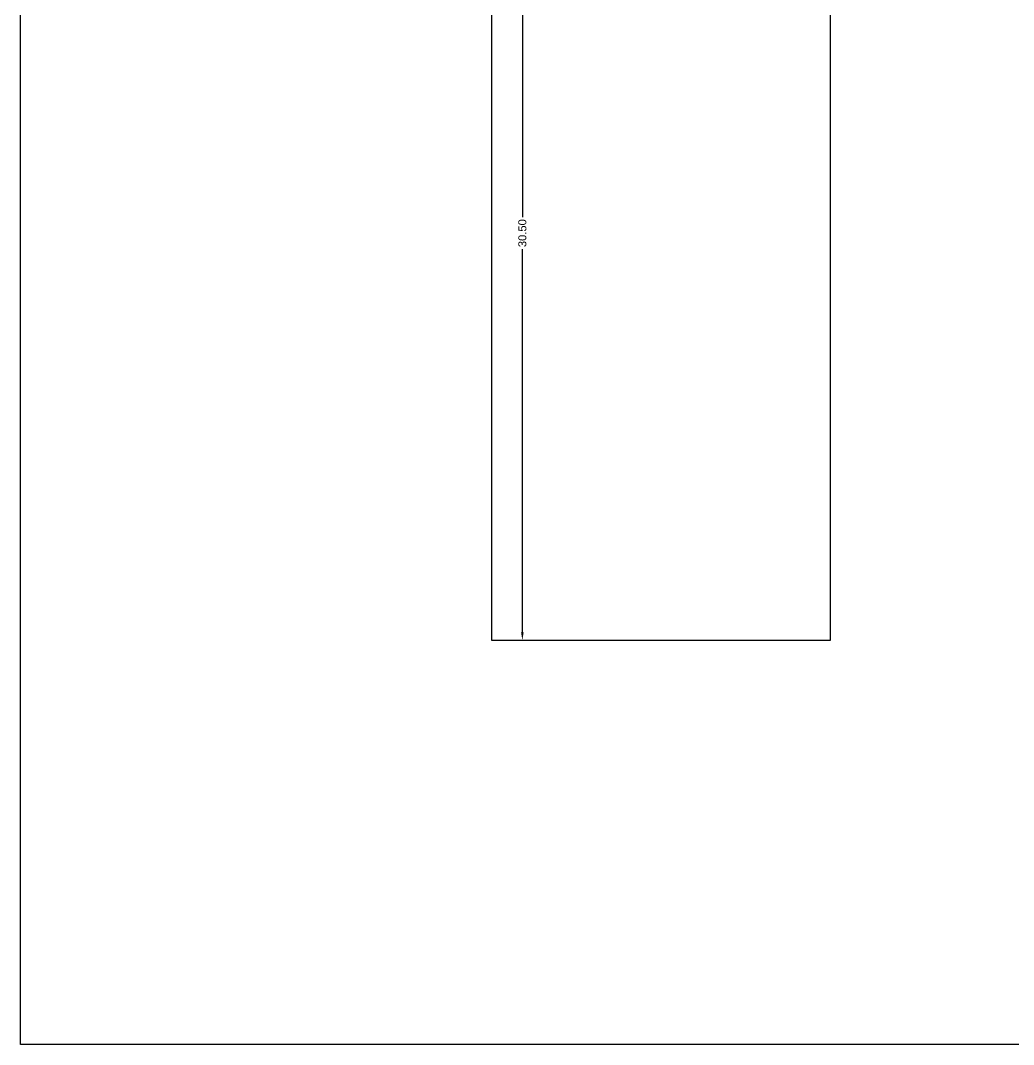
# Model space of a CAD drawing. Header units: metres. Extents: x 31 to 185, y 214 to 372.
# Drawn here: x 31.47 to 68.69, y 213.74 to 252.11 of the extents above; entities that cross this region are included whole.
import ezdxf

# ---------------------------------------------------------------- set-up
doc = ezdxf.new("R2010")
doc.units = ezdxf.units.M
doc.header["$MEASUREMENT"] = 0
doc.layers.add('ROAD_WIDTH', color=140, linetype='Continuous', lineweight=18)
doc.layers.add('ROAD_WIDTH @ 1', color=140, linetype='Continuous', lineweight=18)
doc.styles.get("Standard").update_dxf_attribs({"font": 'arial.ttf'})
doc.dimstyles.new('Annotative', dxfattribs={"dimscale": 0, "dimtxt": 0.3, "dimasz": 0.3, "dimexe": 0.18, "dimexo": 0.0625, "dimgap": 0.09, "dimtad": 0, "dimzin": 0, "dimdsep": 46, "dimtxsty": 'Standard', "dimcen": 0.09, "dimadec": 0, "dimazin": 0, "dimtfac": 1, "dimtofl": 0, "dimtmove": 0, "dimatfit": 3, "dimfxl": 0, "dimtolj": 1, "dimtzin": 0, "dimarcsym": 0})

# ---------------------------------------------------------------- blocks, each defined once
blk = doc.blocks.new('*D300')
at = {"layer": 'Defpoints', "color": 0, "lineweight": -2, "ltscale": 10}
for p in [(50.025, 259.391), (50.025, 228.887), (50.281, 228.887)]:
    blk.add_point(p, dxfattribs=at)
at = {"layer": 'ROAD_WIDTH', "color": 0, "lineweight": -2, "ltscale": 10}
for p, q in [((50.088, 259.391), (50.461, 259.391)), ((50.281, 259.091), (50.281, 244.734)), ((50.281, 229.187), (50.281, 243.543)), ((50.088, 228.887), (50.461, 228.887))]:
    blk.add_line(p, q, dxfattribs=at)
for points in [[(50.231, 259.091), (50.331, 259.091), (50.281, 259.391)], [(50.231, 229.187), (50.331, 229.187), (50.281, 228.887)]]:
    blk.add_solid(points, dxfattribs=at)
at = {"layer": 'ROAD_WIDTH', "color": 0, "lineweight": -2, "ltscale": 10, "insert": (50.281, 244.139), "char_height": 0.3, "attachment_point": 5, "rotation": 90}
blk.add_mtext('\\A1;30.50', dxfattribs=at)

msp = doc.modelspace()

# ---------------------------------------------------------------- linework, layer by layer
at = {"lineweight": -2, "ltscale": 10}
msp.add_lwpolyline([(31.473, 326.212), (185.224, 326.212), (185.224, 213.737), (31.473, 213.737)], close=True, dxfattribs=at)
at = {"layer": 'ROAD_WIDTH', "color": 2, "lineweight": -2, "ltscale": 10}
msp.add_lwpolyline([(51.672, 259.391), (49.122, 259.391), (49.122, 228.887), (61.826, 228.887), (61.826, 259.402), (60.672, 259.401), (51.672, 259.391)], close=True, dxfattribs=at)

# ---------------------------------------------------------------- dimensions: what is measured, and where the dimension line sits
at = {"layer": 'ROAD_WIDTH @ 1', "color": 2, "lineweight": -2, "ltscale": 10}
dim = msp.add_aligned_dim(p1=(50.025, 259.391), p2=(50.025, 228.887), distance=0.255, dimstyle='Annotative', override={"dimscale": 1, "dimtix": 0, "dimtofl": 0, "dimtmove": 0, "dimatfit": 3, "dimfxl": 7.5, "dimfxlon": 1, "dimarcsym": 1}, dxfattribs=at)
dim.commit()
dim.dimension.update_dxf_attribs({"geometry": '*D300', "text_midpoint": (50.281, 244.139)})

doc.saveas('drawing.dxf')
